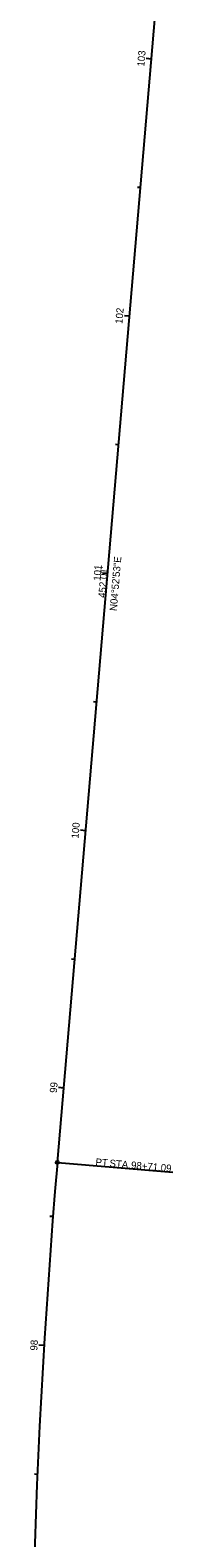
# Model space of a CAD drawing. Extents: x 1564391 to 1564539, y 631662 to 634019.
# Drawn here: x 1564396 to 1564452, y 632841 to 633425 of the extents above; entities that cross this region are included whole.
import ezdxf

# ---------------------------------------------------------------- set-up
doc = ezdxf.new("R2010")
doc.units = 0
for name, color, linetype in [('RW_X_Esmt_SH', 7, 'Continuous'), ('SV_P_Control_Cells_Set', 7, 'Continuous'), ('SV_X_LiDAR_Check_Spots', 7, 'Continuous'), ('SV_X_Mon_Cells_Found', 7, 'Continuous'), ('SV_X_Random_Point', 7, 'Continuous'), ('SV_X_Shot_Marker', 7, 'Continuous')]:
    doc.layers.add(name, color=color, linetype=linetype)

msp = doc.modelspace()

# ---------------------------------------------------------------- linework, layer by layer
at = {"layer": 'RW_X_Esmt_SH'}
msp.add_line((1564406.98, 632986.82), (1564445.44, 633437.19), dxfattribs=at)
msp.add_arc((1567261.52, 632743.07), 2864.93, 175.11926, 189.66824, dxfattribs=at)
at = {"layer": 'SV_X_LiDAR_Check_Spots'}
for p, q in [((1564443.48, 633414.17), (1564441.48, 633414.34)), ((1564439.22, 633364.35), (1564438.03, 633364.45)), ((1564434.97, 633314.53), (1564432.97, 633314.7)), ((1564430.71, 633264.72), (1564429.52, 633264.82)), ((1564426.46, 633214.9), (1564424.46, 633215.07)), ((1564422.2, 633165.08), (1564421.01, 633165.18)), ((1564417.95, 633115.26), (1564415.96, 633115.43)), ((1564413.69, 633065.44), (1564412.5, 633065.54)), ((1564409.44, 633015.62), (1564407.45, 633015.79)), ((1564405.26, 632965.8), (1564404.07, 632965.89)), ((1564401.81, 632915.92), (1564399.81, 632916.04)), ((1564399.23, 632865.98), (1564398.03, 632866.04))]:
    msp.add_line(p, q, dxfattribs=at)
at = {"layer": 'SV_X_Mon_Cells_Found'}
msp.add_line((1564406.98, 632986.82), (1564445.44, 633437.19), dxfattribs=at)
msp.add_line((1564406.98, 632986.82), (1564445.44, 633437.19), dxfattribs=at)
msp.add_arc((1567261.52, 632743.07), 2864.93, 175.11926, 189.66824, dxfattribs=at)
msp.add_arc((1567261.52, 632743.07), 2864.93, 175.11926, 189.66824, dxfattribs=at)
at = {"layer": 'SV_X_Shot_Marker'}
msp.add_line((1564406.98, 632986.82), (1564451.82, 632982.99), dxfattribs=at)
msp.add_circle((1564406.98, 632986.82), 0.6, dxfattribs=at)

# ---------------------------------------------------------------- texts
at = {"layer": 'SV_P_Control_Cells_Set'}
msp.add_text('N04°52\'53"E', height=2.8, rotation=85.11875, dxfattribs=at).set_placement((1564430.03, 633200.28))
at = {"layer": 'SV_X_LiDAR_Check_Spots'}
for s, rotation, p in [('103', 85.11875, (1564440.71, 633411.12)), ('102', 85.11875, (1564432.2, 633311.48)), ('101', 85.11875, (1564423.7, 633211.97)), ('100', 85.11875, (1564415.17, 633112.14)), ('99', 85.11875, (1564406.76, 633013.64)), ('98', 86.54108, (1564399.18, 632913.85))]:
    msp.add_text(s, height=2.8, rotation=rotation, dxfattribs=at).set_placement(p)
at = {"layer": 'SV_X_Random_Point'}
msp.add_text("452.01'", height=2.8, rotation=85.11875, dxfattribs=at).set_placement((1564425.6, 633205.36))
at = {"layer": 'SV_X_Shot_Marker'}
for s, p in [('PT', (1564421.67, 632985.61)), (' STA. ', (1564426.07, 632985.23)), ('98+71.09', (1564435.48, 632984.43))]:
    msp.add_text(s, height=2.8, rotation=355.11875, dxfattribs=at).set_placement(p)

doc.saveas('drawing.dxf')
